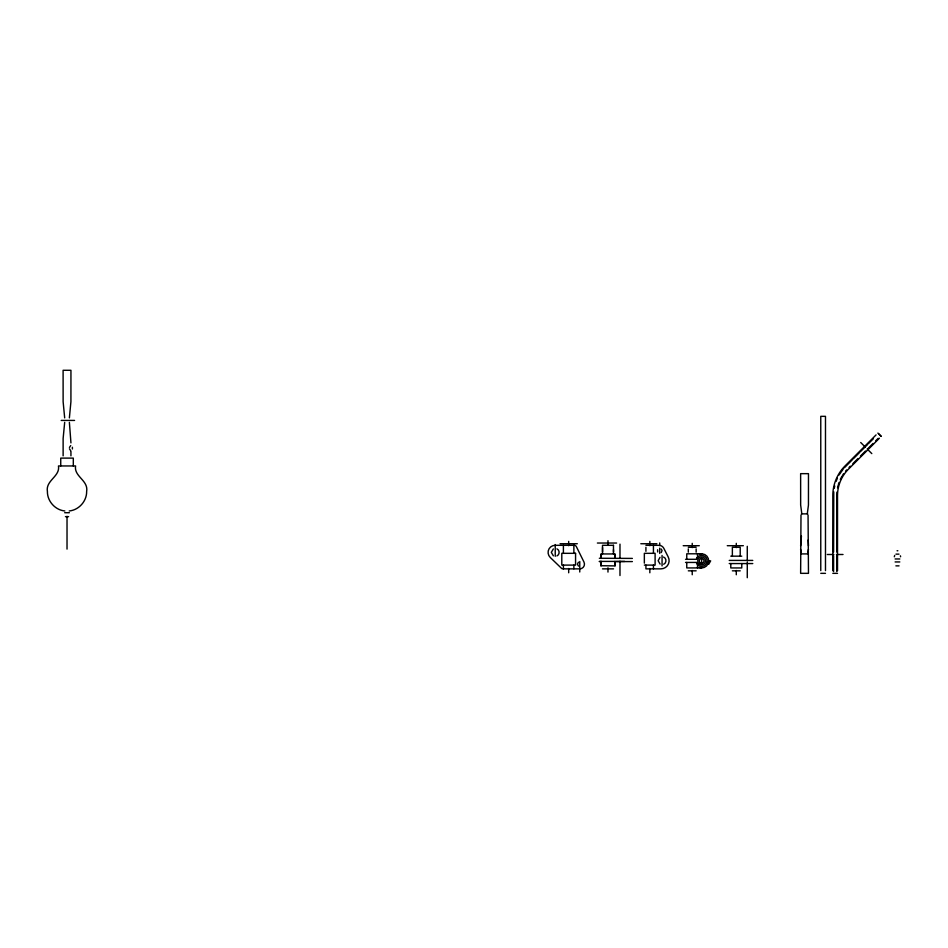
<?xml version="1.0" encoding="UTF-8"?>
<svg xmlns="http://www.w3.org/2000/svg" width="948" height="948" viewBox="0 0 948 948"><rect width="100%" height="100%" fill="white"/><g stroke="black" fill="none" stroke-linecap="round" stroke-linejoin="round"><path stroke-width="1.42" d="M613.451 553.952L613.451 549.627M600.937 561.406L600.925 565.719L615.11 565.897L614.612 561.583M615.015 558.265L615.015 553.952L600.925 553.952L600.937 558.265M808.454 549.342L807.66 553.905L801.392 553.905L800.598 549.342M70.934 455.846L70.946 451.521M800.633 545.858L801.439 536.047M833.754 491.834L833.6 552.08M836.883 492.107L836.74 552.08M894.32 556.784L894.687 555.409M72.404 448.985L72.392 447.255M807.281 513.887L808.454 505.059L808.478 473.656L800.633 473.656L800.657 505.059L801.818 513.887M834.228 488.303L834.738 485.992M837.558 487.782L838.032 485.637M838.352 484.594L839.016 482.508M801.001 515.037L800.633 573.339L808.478 573.339L808.052 515.037M685.534 559.296L696.389 559.296L697.242 557.578M657.604 549.757L657.663 551.973M69.429 447.468L70.721 445.584M836.065 481.43L837.428 478.148M840.272 479.475L841.788 476.548M839.075 474.984L843.151 469.153M842.381 475.623L843.554 473.787M845.557 471.168L846.647 469.935M661.254 552.589L662.048 550.515L661.147 548.951M844.324 467.814L852.311 459.78M876.082 434.895L845 465.978C837.297 473.68 832.818 484.487 832.818 495.389L832.818 570.732M853.153 458.939L859.907 452.184M860.748 451.343L867.503 444.588M868.344 443.747L873.404 438.687M849.041 467.483L850.309 466.215M852.845 463.691L857.987 458.548M860.44 456.095L865.5 451.035M868.036 448.499L873.096 443.439M875.632 440.903L878.156 438.367M879.412 438.225L848.33 469.307C841.492 476.145 837.534 485.72 837.522 495.389L837.522 570.732M578.458 562.2L577.403 564.155L578.458 566.11M660.009 557.341L658.137 560.73L660.092 564.072M553.371 548.916L551.309 552.376L553.371 555.836M556.938 555.919C559.853 554.687 559.853 550.065 556.938 548.845M663.659 564.261C666.752 563.076 666.705 558.147 663.553 557.045M69.228 510.972C78.885 510.06 86.825 501.16 86.647 491.467C88.579 480.304 73.778 476.571 75.579 465.954L58.468 465.954C60.269 476.571 45.468 480.304 47.4 491.467C47.222 501.16 55.174 510.06 64.82 510.972M61.193 420.426L74.572 420.426M64.665 512.714L69.382 512.714M801.392 513.863L807.66 513.863M65.459 516.648L68.6 516.648M597.382 543.038L616.615 543.038M560.043 543.737L577.32 543.737M640.812 543.737L656.905 543.737M613.534 545.313L602.501 545.313L602.501 553.952M645.92 545.313L658.907 545.313A5.498 5.498 0 0 1 663.849 548.382L668.115 556.737A8.188 8.188 0 0 1 660.946 568.859L645.92 568.859L645.92 565.103M683.2 545.704L699.292 545.704M727.258 545.704L743.351 545.704M688.307 547.269L696.152 547.269M897.069 550.752L897.851 550.752M701.65 553.798L686.755 553.798L686.755 559.296M601.506 554.118L600.973 558.408M614.624 554.118L615.11 558.408M895.943 554.142L898.977 554.142M827.32 554.497L833.861 554.497M836.48 554.497L843.021 554.497M730.79 556.168L741.774 556.168M599.337 558.265L632.375 558.408M895.102 558.965L899.818 558.965M729.225 560.422L752.771 560.422M708.713 560.861L710.68 560.861L708.713 564.261L707.409 561.998M599.337 561.406L624.685 561.406M599.409 561.583L601.613 561.583M616.342 561.583L632.375 561.583M895.102 561.939L899.818 561.939M685.534 562.437L696.389 562.437A5.498 5.498 0 0 0 704.85 565.34A5.498 5.498 0 0 0 704.85 556.393A5.498 5.498 0 0 0 696.389 559.296M729.225 563.562L752.771 563.562M644.344 565.103L655.104 565.103L655.104 553.324L644.344 553.324L644.344 563.136M895.896 565.861L899.036 565.861M701.65 567.923L686.755 567.923L686.755 562.437M602.501 568.859L613.534 568.859M688.307 570.826L696.152 570.826M732.366 570.826L740.21 570.826M820.767 573.339L825.483 573.339M832.818 573.339L837.522 573.339M70.721 450.715L69.429 448.807M877.919 433.07L881.249 436.4L878.464 433.615M860.701 442.503L865.334 447.124M867.183 448.973L871.805 453.606M696.389 562.437L697.503 564.463L697.503 567.923M900.422 555.824L900.6 556.784M808.194 539.969L808.478 545.858M70.946 442.882L69.382 422.346M615.015 561.406L615.015 565.719M63.125 455.846L63.125 438.557L64.677 422.346M836.74 555.623L836.74 571.561M833.6 555.623L833.6 571.561M825.483 570.625L825.483 416.338L820.767 416.338L820.767 570.625M747.273 546.309L747.273 560.588M747.273 562.01L747.273 577.711M741.774 563.562L741.774 567.947L730.79 567.947L730.79 563.562M740.21 556.168L740.21 547.269L732.366 547.269L732.366 556.168M736.288 543.346L736.288 547.636M736.288 570.471L736.288 574.749M701.65 558.242L701.65 563.479M697.503 553.798L697.503 557.258M696.152 548.904L696.152 552.163M692.23 543.346L692.23 547.636M692.23 570.471L692.23 574.749M688.307 548.904L688.307 552.163M662.06 555.445L662.06 565.909M659.701 542.955L659.701 545.574M659.701 548.193L659.701 553.419M653.433 545.313L653.433 553.324M653.433 565.103L653.433 568.859M649.842 541.391L649.842 545.669M649.842 568.504L649.842 572.782M645.92 547.316L645.92 551.321M619.98 544.14L619.98 558.408M619.98 561.263L619.98 575.531M613.451 545.313L613.534 551.926M607.976 540.692L607.976 544.97M607.976 567.805L607.976 572.082M602.549 547.517L602.549 551.926M600.973 561.583L600.973 565.897M579.761 561.536L579.761 572M573.872 545.313L573.872 553.324M573.872 565.103L573.872 568.859M568.682 541.391L568.682 545.669M568.682 568.504L568.682 572.782M563.396 545.313L563.396 553.324M563.396 565.103L563.396 568.859M555.232 544.531L555.232 556.298M73.304 465.954L73.304 458.109L60.743 458.109L60.743 465.954M69.382 417.902L70.922 401.691L70.946 370.289L63.101 370.289L63.125 401.691L64.677 417.902M67.024 516.352L67.024 549.105M699.6 554.106A7.063 7.063 0 0 1 708.701 561.263A7.063 7.063 0 0 1 698.842 567.342M574.263 545.313L555.149 545.313A7.063 7.063 0 0 0 550.29 557.507L561.192 568.018A2.358 2.358 0 0 0 563.005 568.859L579.761 568.859A4.704 4.704 0 0 0 583.968 562.034L576.467 546.83A2.358 2.358 0 0 0 574.263 545.313M575.566 553.324L561.797 553.324L561.797 565.103L575.566 565.103L575.566 553.324M699.114 563.859A3.922 3.922 0 0 0 705.513 561.572A3.922 3.922 0 0 0 700.335 557.163A3.922 3.922 0 0 0 699.114 563.859M700.477 562.899A2.358 2.358 0 0 0 704.009 560.861A2.358 2.358 0 0 0 700.477 558.822A2.358 2.358 0 0 0 700.477 562.899"/></g></svg>
